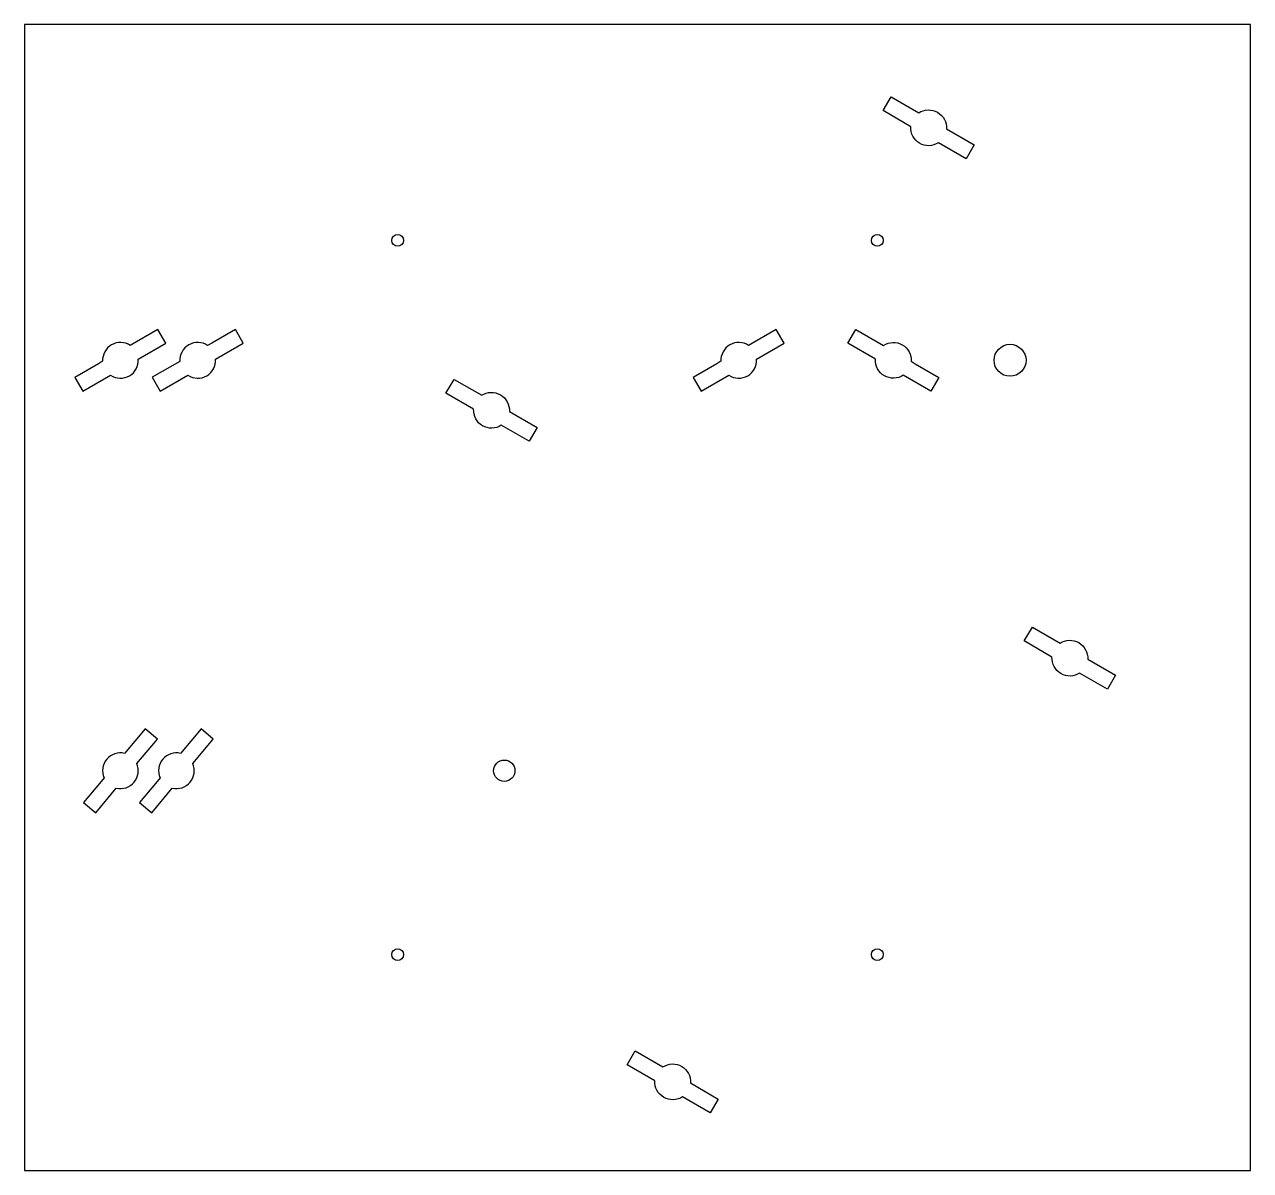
# Model space of a CAD drawing. Header units: millimetres. Extents: x -90 to 140, y -75 to 140.
import ezdxf

# ---------------------------------------------------------------- set-up
doc = ezdxf.new("R2010")
doc.units = ezdxf.units.MM
doc.layers.get('0').update_dxf_attribs({"linetype": 'CONTINUOUS'})

msp = doc.modelspace()

# ---------------------------------------------------------------- linework, layer by layer
msp.add_lwpolyline([(-90, -75), (140, -75), (140, 140), (-90, 140)], close=True)
for points in [[(82.96, 120.42), (88.15, 117.41), (86.65, 114.81), (81.45, 117.82, -0.618034), (76.26, 120.83), (71.07, 123.84), (72.58, 126.43), (77.77, 123.43, -0.618034)], [(-73.85, 74.2, 0.618034), (-68.65, 77.21), (-63.46, 80.22), (-64.97, 82.81), (-70.16, 79.8, 0.616668), (-75.35, 76.81), (-76.11, 76.35), (-80.54, 73.78), (-79.04, 71.19)], [(42.15, 74.2, 0.618034), (47.35, 77.21), (52.54, 80.22), (51.03, 82.81), (45.84, 79.8, 0.616668), (40.65, 76.81), (39.89, 76.35), (35.46, 73.78), (36.96, 71.19)], [(76.35, 76.81), (77.11, 76.35), (81.54, 73.78), (80.04, 71.19), (74.85, 74.2, -0.618034), (69.65, 77.21), (64.46, 80.22), (65.97, 82.81), (71.16, 79.8, -0.616668)], [(-59.35, 74.2, 0.618034), (-54.15, 77.2), (-48.95, 80.19), (-50.44, 82.79), (-54.88, 80.23), (-55.66, 79.8, 0.616668), (-60.85, 76.8), (-66.05, 73.81), (-64.55, 71.21)], [(0.96, 67.42), (6.15, 64.41), (4.65, 61.81), (-0.55, 64.82, -0.618034), (-5.74, 67.83), (-10.93, 70.84), (-9.42, 73.43), (-4.23, 70.43, -0.618034)], [(114.65, 17.91), (113.15, 15.31), (107.95, 18.32, -0.618034), (102.76, 21.33), (97.57, 24.34), (99.08, 26.93), (104.27, 23.93, -0.618034), (109.46, 20.92)], [(-71.23, 3.26, 0.616668), (-75.08, -1.33), (-75.64, -2.01), (-78.93, -5.94), (-76.63, -7.87), (-72.78, -3.26, 0.618034), (-68.93, 1.34), (-65.08, 5.94), (-67.38, 7.87)], [(-60.73, 3.26, 0.616668), (-64.58, -1.33), (-65.14, -2.01), (-68.43, -5.94), (-66.13, -7.87), (-62.28, -3.26, 0.618034), (-58.43, 1.34), (-54.58, 5.94), (-56.88, 7.87)], [(34.96, -58.58), (40.15, -61.59), (38.65, -64.19), (33.45, -61.18, -0.618034), (28.26, -58.17), (23.07, -55.16), (24.58, -52.57), (29.77, -55.57, -0.618034)]]:
    msp.add_lwpolyline(points, format="xyb", close=True)
for centre, radius in [((-20, 99.5), 1.1), ((70, 99.5), 1.1), ((94.89, 77), 3), ((0, 0), 2), ((-20, -34.5), 1.1), ((70, -34.5), 1.1)]:
    msp.add_circle(centre, radius)

doc.saveas('drawing.dxf')
